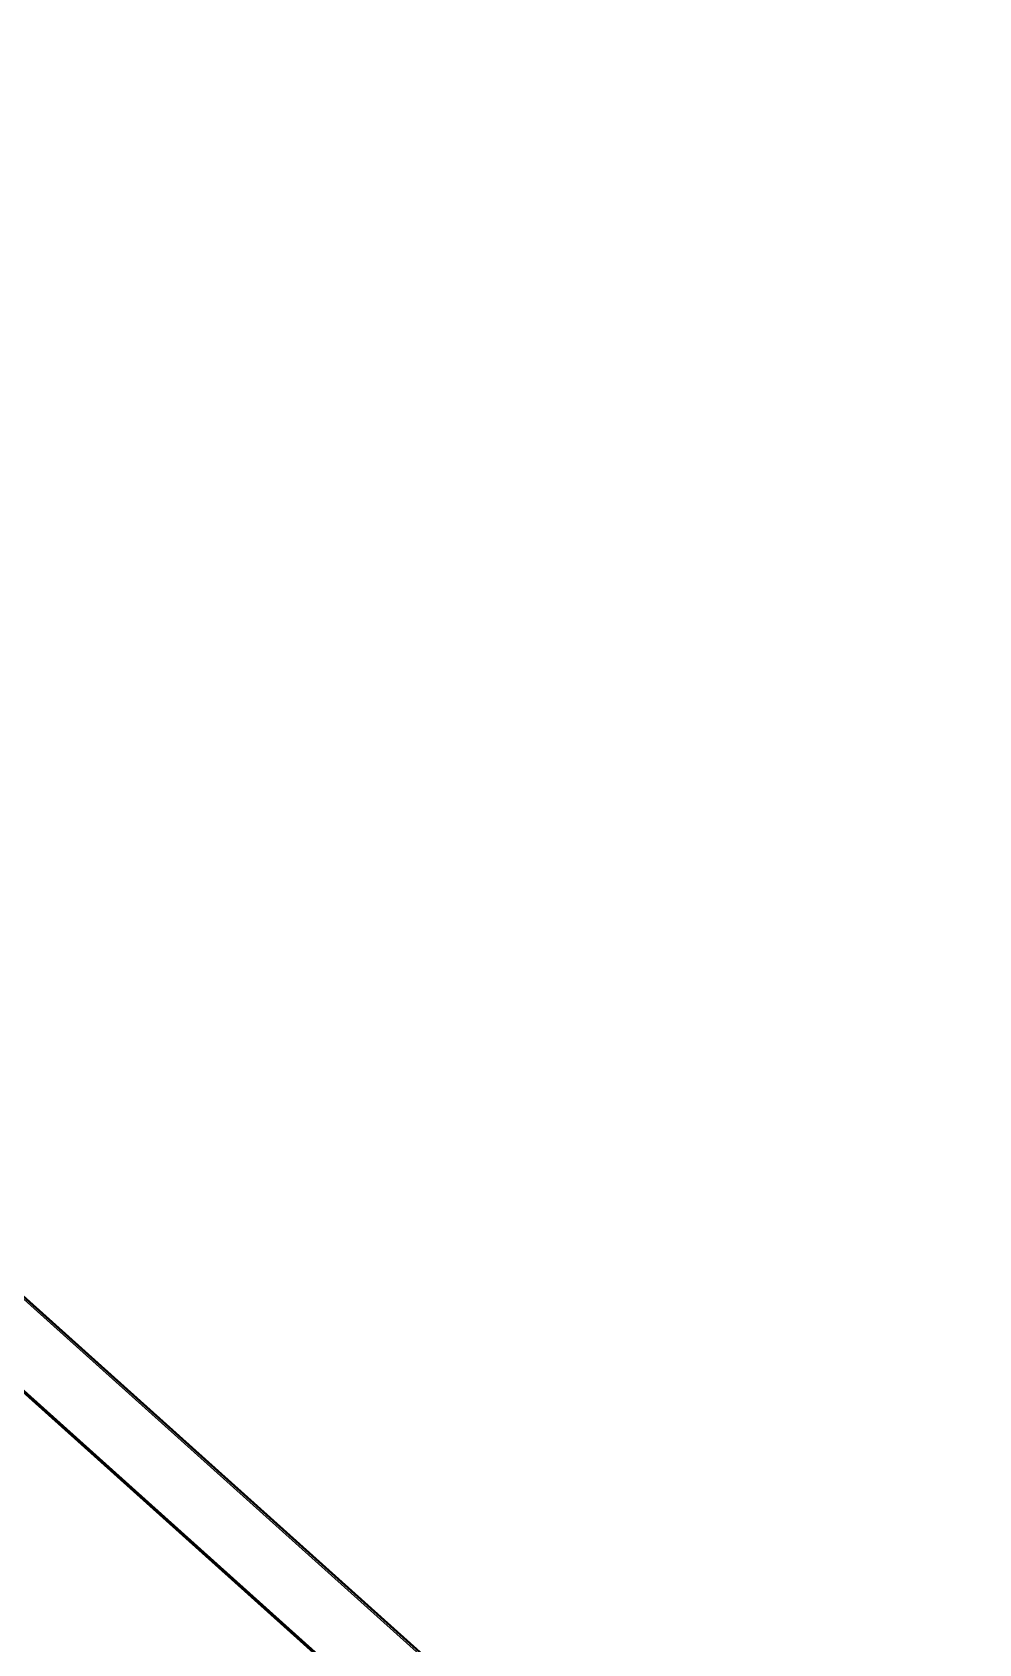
# Model space of a CAD drawing. Header units: metres. Extents: x 2507945 to 2509514, y 1139494 to 1141182.
# Drawn here: x 2508449.3 to 2508504.1, y 1140832.1 to 1140925.3 of the extents above; entities that cross this region are included whole.
import ezdxf
from ezdxf.lldxf.tags import DXFTag

# ---------------------------------------------------------------- set-up
doc = ezdxf.new("R2010")
doc.units = ezdxf.units.M
doc.layers.add('Cadastre - Natures', color=8, linetype='ARROSAGE', lineweight=20, true_color=0x808080)
doc.layers.add('Cadastre - Parcelles', color=7, linetype='Continuous', lineweight=40)
tags = doc.linetypes.add('ARROSAGE', pattern=[0.75, 0.5, -0.25]).pattern_tags.tags
tags[6:7] = [DXFTag(74, 4), DXFTag(75, 0), DXFTag(340, '0'), DXFTag(46, 0.0), DXFTag(50, 0.0), DXFTag(44, 0.0), DXFTag(45, 0.0)]
tags[4:5] = [DXFTag(74, 4), DXFTag(75, 0), DXFTag(340, '0'), DXFTag(46, 0.0), DXFTag(50, 0.0), DXFTag(44, 0.0), DXFTag(45, 0.0)]

msp = doc.modelspace()

# ---------------------------------------------------------------- linework, layer by layer
at = {"layer": 'Cadastre - Natures', "linetype": 'Continuous'}
for p, q in [((2508243.863, 1141035.895), (2508492.748, 1140812.571)), ((2508243.93, 1141035.969), (2508492.815, 1140812.645)), ((2508247.83, 1141027.129), (2508489.695, 1140809.995))]:
    msp.add_line(p, q, dxfattribs=at)
at = {"layer": 'Cadastre - Natures', "linetype": 'Continuous', "flags": 128}
msp.add_lwpolyline([(2508239.297, 1141032.404), (2508247.769, 1141027.049), (2508489.597, 1140809.948), (2508490.032, 1140801.609), (2508408.235, 1140750.712), (2508389.767, 1140740.624), (2508376.721, 1140733.526), (2508373.225, 1140732.058), (2508344.859, 1140720.181), (2508310.587, 1140709.193), (2508148.238, 1140668.436), (2508099.478, 1140656.187), (2508099.474, 1140656.186), (2508074.293, 1140648.966)], dxfattribs=at)
at = {"layer": 'Cadastre - Parcelles', "linetype": 'Continuous', "flags": 128}
for points in [[(2508504.085, 1140810.285), (2508492.815, 1140812.645), (2508243.93, 1141035.969), (2508243.1, 1141040.209)], [(2508239.35, 1141032.489), (2508247.83, 1141027.129), (2508489.695, 1140809.995), (2508490.135, 1140801.555)]]:
    msp.add_lwpolyline(points, dxfattribs=at)

doc.saveas('drawing.dxf')
